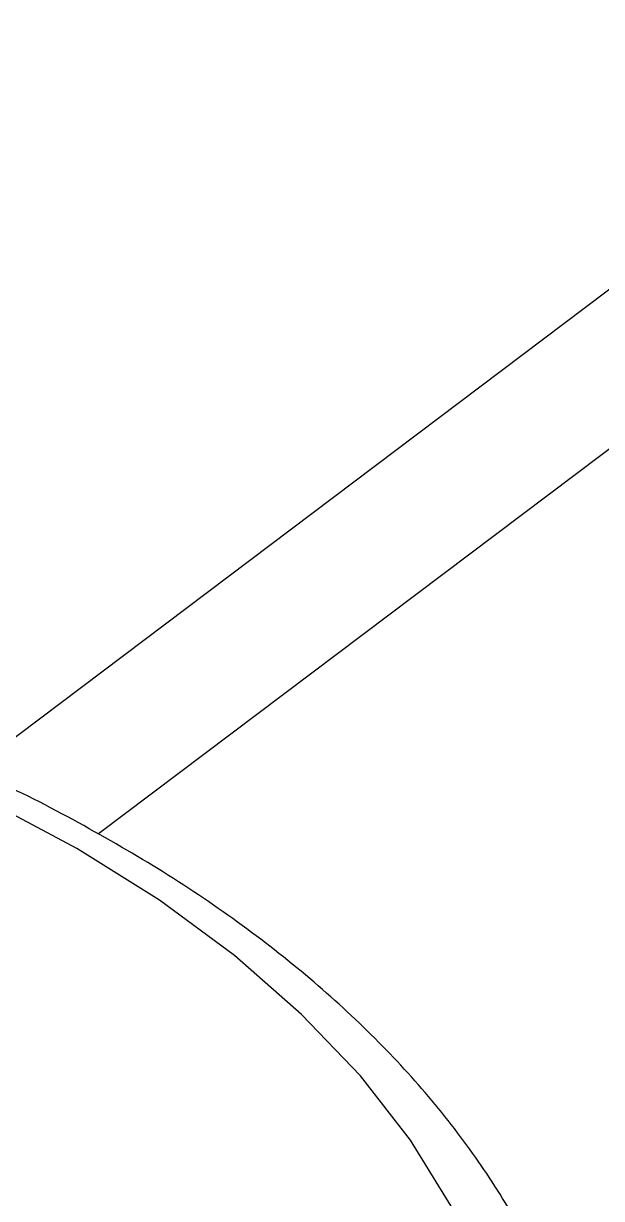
# Model space of a CAD drawing. Extents: x 0 to 8.27, y -9.61 to 0.
# Drawn here: x 2.272 to 2.3427, y -6.448 to -6.3042 of the extents above; entities that cross this region are included whole.
import ezdxf

# ---------------------------------------------------------------- set-up
doc = ezdxf.new("R2010")
doc.units = 0
doc.header["$LTSCALE"] = 0.5
doc.header["$MEASUREMENT"] = 0
for name, color, linetype in [('Dimension', 10, 'CONTINUOUS'), ('End Cap', 92, 'CONTINUOUS'), ('Mounting', 4, 'CONTINUOUS')]:
    doc.layers.add(name, color=color, linetype=linetype)

msp = doc.modelspace()

# ---------------------------------------------------------------- linework, layer by layer
at = {"layer": 'Dimension', "transparency": 16777216}
msp.add_open_spline([(0.31633, -6.30923), (1.64216, -6.57439), (1.77474, -7.2373), (2.0399, -8.56313), (2.17249, -9.22604), (3.49831, -9.49121)], degree=3, knots=[0, 0, 0, 0, 1, 1, 2, 2, 2, 2], dxfattribs=at)
at = {"layer": 'End Cap', "transparency": 16777216}
for p, q in [((2.46549, -6.24495), (2.26788, -6.39387)), ((2.3468, -6.35387), (2.28114, -6.40335))]:
    msp.add_line(p, q, dxfattribs=at)
at = {"layer": 'Mounting', "linetype": 'Continuous', "lineweight": 25, "transparency": 16777216, "flags": 128}
msp.add_lwpolyline([(2.27311, -6.55918), (2.28364, -6.5531), (2.2933, -6.54654), (2.30201, -6.53957), (2.30971, -6.53221), (2.31637, -6.52451), (2.32193, -6.51653), (2.32637, -6.50832), (2.32964, -6.49993), (2.33173, -6.49142), (2.33263, -6.48283), (2.33233, -6.47423), (2.33083, -6.46567), (2.32815, -6.45721), (2.32429, -6.44891), (2.31929, -6.44081), (2.31318, -6.43296), (2.30599, -6.42543), (2.29777, -6.41825), (2.28859, -6.41148), (2.27848, -6.40516), (2.26753, -6.39933), (2.26487, -6.39805)], dxfattribs=at)
at = {"layer": 'Mounting', "linetype": 'Continuous', "lineweight": 25, "transparency": 16777216}
msp.add_open_spline([(2.34263, -6.48815), (2.34264, -6.48791), (2.34278, -6.48475), (2.34205, -6.47867), (2.34037, -6.46999), (2.33752, -6.46144), (2.33367, -6.45304), (2.32877, -6.44484), (2.32288, -6.43688), (2.31599, -6.42921), (2.30816, -6.42186), (2.29942, -6.4149), (2.28984, -6.40834), (2.27942, -6.4023), (2.27176, -6.39825), (2.26742, -6.39639), (2.267, -6.39621)], degree=3, knots=[0, 0, 0, 0, 0.006539, 0.086337, 0.166121, 0.246173, 0.326752, 0.408015, 0.490004, 0.572656, 0.655843, 0.73941, 0.823212, 0.90713, 0.991072, 1, 1, 1, 1], dxfattribs=at)

doc.saveas('drawing.dxf')
